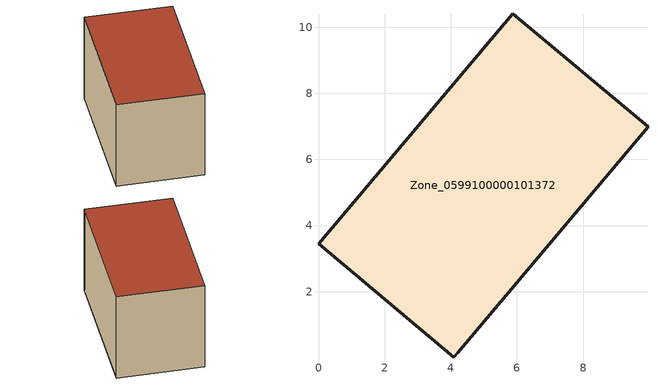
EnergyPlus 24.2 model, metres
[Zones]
Zone_0599100000101372
 floor ground (C_G): 0,3.45 5.88,10.41 9.96,6.99 4.21,0.15 4.09,0.01 z0.19
 wall outside (C_F): 9.96,6.99 5.88,10.41 0,3.45 4.09,0.01 4.21,0.15 9.96,6.99 z0.19:6.05
 roof outside (C_R): 5.88,10.41 0,3.45 4.09,0.01 4.21,0.15 9.96,6.99 z6.05
[BUILDING]
Pand.0599100000101372: North Axis=0; Terrain=City; Loads Convergence Tolerance Value=0.04; Temperature Convergence Tolerance Value=0.4; Solar Distribution=FullExterior; Maximum Number of Warmup Days=25; Minimum Number of Warmup Days=1
[Site:Location]
Rotterdam.The.Hague.AP_ZH_NLD Design_Conditions: Latitude=51.96; Longitude=4.45; Time Zone=1; Elevation=-4.5
[SITE:GROUNDTEMPERATURE:BUILDINGSURFACE]
18, 18, 18, 18, 18, 18, 18, 18, 18, 18, 18, 18
[MATERIAL] Thermal Absorptance=0.9; Solar Absorptance=0.7; Visible Absorptance=0.7
Name | Roughness | Thickness | Conductivity | Density | Specific Heat
G.TC.1946-1964 | MediumSmooth | 0.15 | 1 | 540 | 1210
F.TC.1946-1964 | Rough | 0.3 | 0.857143 | 1920 | 840
R.TC.1946-1964 | MediumRough | 0.2 | 0.235294 | 1500 | 1000
[CONSTRUCTION]
C_G: G.TC.1946-1964
C_F: F.TC.1946-1964
C_R: R.TC.1946-1964
[ZONE]
Zone_0599100000101372: Type=1; Multiplier=1; Ceiling Height=Autocalculate; Volume=Autocalculate; Floor Area=autocalculate; Part of Total Floor Area=Yes
[ZONEINFILTRATION:DESIGNFLOWRATE]
Infil_Zone_0599100000101372: Zone or ZoneList or Space or SpaceList=Zone_0599100000101372; Schedule=AlwaysOn; Design Flow Rate Calculation Method=Flow/Area; Flow Rate per Floor Area=0.003; Constant Term Coefficient=1; Temperature Term Coefficient=0; Velocity Term Coefficient=0; Velocity Squared Term Coefficient=0
[HVACTEMPLATE:ZONE:IDEALLOADSAIRSYSTEM]
Zone_0599100000101372: Maximum Heating Supply Air Temperature=50; Minimum Cooling Supply Air Temperature=13; Maximum Heating Supply Air Humidity Ratio=0.0156; Minimum Cooling Supply Air Humidity Ratio=0.0077; Heating Limit=NoLimit; Cooling Limit=NoLimit; Dehumidification Control Type=ConstantSensibleHeatRatio; Cooling Sensible Heat Ratio=0.7; Dehumidification Setpoint=60; Humidification Control Type=None; Humidification Setpoint=30; Outdoor Air Method=None; Outdoor Air Flow Rate per Person=0.00944; Outdoor Air Flow Rate per Zone Floor Area=0; Outdoor Air Flow Rate per Zone=0; Demand Controlled Ventilation Type=None; Outdoor Air Economizer Type=NoEconomizer; Heat Recovery Type=None; Sensible Heat Recovery Effectiveness=0.7; Latent Heat Recovery Effectiveness=0.65
[ZONECONTROL:THERMOSTAT]
ThermostatControl_Zone_0599100000101372: Zone or ZoneList=Zone_0599100000101372; Control Type Schedule=DualSetpointControlType; Control 1=Thermostat_Zone_0599100000101372; Temperature Difference Between Cutout And Setpoint=0
[THERMOSTATSETPOINT:DUALSETPOINT]
Thermostat_Zone_0599100000101372: Heating Setpoint Temperature Schedule=HeatingSetpoint_Zone_0599100000101372; Cooling Setpoint Temperature Schedule=CoolingSetpoint_Zone_0599100000101372
[SCHEDULE:COMPACT]
HeatingSetpoint_Zone_0599100000101372: Through: 12/31, For: AllDays, Until: 24:00, 21
CoolingSetpoint_Zone_0599100000101372: Through: 12/31, For: AllDays, Until: 24:00, 24
DualSetpointControlType: Through: 12/31, For: AllDays, Until: 24:00, 4
AlwaysOn: Through: 12/31, For: AllDays, Until: 24:00, 1
